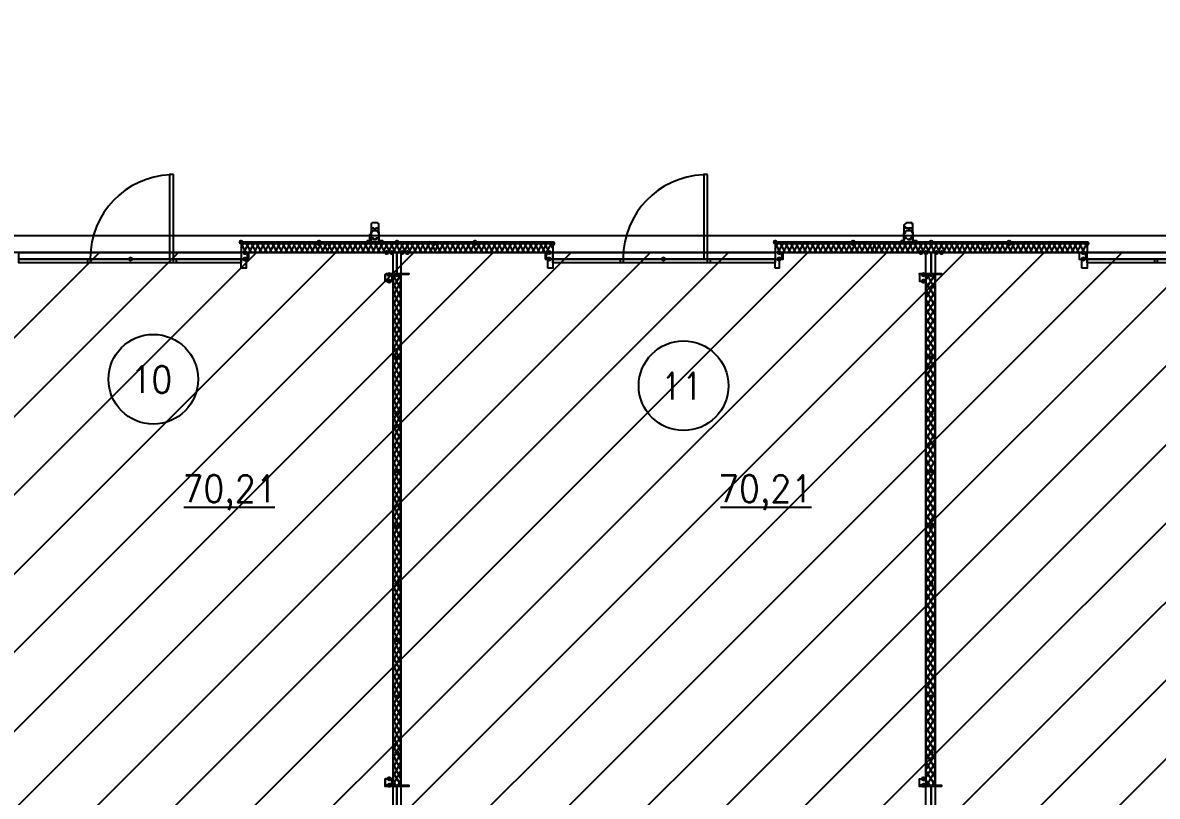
# Model space of a CAD drawing. Header units: millimetres. Extents: x 0 to 420, y 0 to 297.
# Drawn here: x 157.61 to 194.56, y 217.36 to 242.57 of the extents above; entities that cross this region are included whole.
import ezdxf

# ---------------------------------------------------------------- set-up
doc = ezdxf.new("R2010")
doc.units = ezdxf.units.MM
doc.layers.get('0').update_dxf_attribs({"linetype": 'CONTINUOUS'})
doc.styles.get("Standard").update_dxf_attribs({"font": 'STANDARD'})

msp = doc.modelspace()

# ---------------------------------------------------------------- hatches: boundary and pattern name
at = {"true_color": 0x0000fe}
for points in [[(164.803667, 235.415667), (164.778796, 235.355871), (164.719, 235.331), (164.659204, 235.355871), (164.634333, 235.415667), (164.659204, 235.475462), (164.719, 235.500333), (164.778796, 235.475463)], [(167.343667, 235.415667), (167.318796, 235.355871), (167.259, 235.331), (167.199204, 235.355871), (167.174333, 235.415667), (167.199204, 235.475462), (167.259, 235.500333), (167.318796, 235.475463)], [(167.343667, 235.373333), (167.318796, 235.313538), (167.259, 235.288667), (167.199204, 235.313538), (167.174333, 235.373333), (167.199204, 235.433129), (167.259, 235.458), (167.318796, 235.433129)], [(169.883667, 235.415667), (169.858796, 235.355871), (169.799, 235.331), (169.739204, 235.355871), (169.714333, 235.415667), (169.739204, 235.475462), (169.799, 235.500333), (169.858796, 235.475463)], [(169.883667, 235.415667), (169.858796, 235.355871), (169.799, 235.331), (169.739204, 235.355871), (169.714333, 235.415667), (169.739204, 235.475462), (169.799, 235.500333), (169.858796, 235.475463)], [(169.883667, 235.373333), (169.858796, 235.313538), (169.799, 235.288667), (169.739204, 235.313538), (169.714333, 235.373333), (169.739204, 235.433129), (169.799, 235.458), (169.858796, 235.433129)], [(169.883667, 235.373333), (169.858796, 235.313538), (169.799, 235.288667), (169.739204, 235.313538), (169.714333, 235.373333), (169.739204, 235.433129), (169.799, 235.458), (169.858796, 235.433129)], [(172.423667, 235.415667), (172.398796, 235.355871), (172.339, 235.331), (172.279204, 235.355871), (172.254333, 235.415667), (172.279204, 235.475462), (172.339, 235.500333), (172.398796, 235.475463)], [(172.423667, 235.373333), (172.398796, 235.313538), (172.339, 235.288667), (172.279204, 235.313538), (172.254333, 235.373333), (172.279204, 235.433129), (172.339, 235.458), (172.398796, 235.433129)], [(174.963667, 235.373333), (174.938796, 235.313538), (174.879, 235.288667), (174.819204, 235.313538), (174.794333, 235.373333), (174.819204, 235.433129), (174.879, 235.458), (174.938796, 235.433129)], [(182.202667, 235.415667), (182.177796, 235.355871), (182.118, 235.331), (182.058204, 235.355871), (182.033333, 235.415667), (182.058204, 235.475462), (182.118, 235.500333), (182.177796, 235.475463)], [(184.742667, 235.415667), (184.717796, 235.355871), (184.658, 235.331), (184.598204, 235.355871), (184.573333, 235.415667), (184.598204, 235.475462), (184.658, 235.500333), (184.717796, 235.475463)], [(184.742667, 235.373333), (184.717796, 235.313538), (184.658, 235.288667), (184.598204, 235.313538), (184.573333, 235.373333), (184.598204, 235.433129), (184.658, 235.458), (184.717796, 235.433129)], [(187.282667, 235.415667), (187.257796, 235.355871), (187.198, 235.331), (187.138204, 235.355871), (187.113333, 235.415667), (187.138204, 235.475462), (187.198, 235.500333), (187.257796, 235.475463)], [(187.282667, 235.415667), (187.257796, 235.355871), (187.198, 235.331), (187.138204, 235.355871), (187.113333, 235.415667), (187.138204, 235.475462), (187.198, 235.500333), (187.257796, 235.475463)], [(187.282667, 235.373333), (187.257796, 235.313538), (187.198, 235.288667), (187.138204, 235.313538), (187.113333, 235.373333), (187.138204, 235.433129), (187.198, 235.458), (187.257796, 235.433129)], [(189.822667, 235.415667), (189.797796, 235.355871), (189.738, 235.331), (189.678204, 235.355871), (189.653333, 235.415667), (189.678204, 235.475462), (189.738, 235.500333), (189.797796, 235.475463)], [(189.822667, 235.373333), (189.797796, 235.313538), (189.738, 235.288667), (189.678204, 235.313538), (189.653333, 235.373333), (189.678204, 235.433129), (189.738, 235.458), (189.797796, 235.433129)], [(192.362667, 235.373333), (192.337796, 235.313538), (192.278, 235.288667), (192.218204, 235.313538), (192.193333, 235.373333), (192.218204, 235.433129), (192.278, 235.458), (192.337796, 235.433129)]]:
    msp.add_hatch(color=0, dxfattribs=at).paths.add_polyline_path(points, flags=0)
at = {"true_color": 0x000007}
h = msp.add_hatch(color=0, dxfattribs=at)
h.paths.add_polyline_path([(169.799, 235.415667), (164.719, 235.415667), (169.799, 235.373333)], flags=0)
h.paths.add_polyline_path([(164.719, 235.415667), (169.799, 235.373333), (164.719, 235.373333)], flags=0)
for points in [[(164.930667, 235.077), (164.905796, 235.017204), (164.846, 234.992333), (164.786204, 235.017204), (164.761333, 235.077), (164.786204, 235.136796), (164.846, 235.161667), (164.905796, 235.136796)], [(169.545, 235.077), (169.520129, 235.017204), (169.460333, 234.992333), (169.400538, 235.017204), (169.375667, 235.077), (169.400537, 235.136796), (169.460333, 235.161667), (169.520129, 235.136796)], [(169.714333, 235.077), (169.689462, 235.017204), (169.629667, 234.992333), (169.569871, 235.017204), (169.545, 235.077), (169.569871, 235.136796), (169.629667, 235.161667), (169.689462, 235.136796)], [(170.053, 235.077), (170.028129, 235.017204), (169.968333, 234.992333), (169.908537, 235.017204), (169.883667, 235.077), (169.908537, 235.136796), (169.968333, 235.161667), (170.028129, 235.136796)], [(170.222333, 235.077), (170.197462, 235.017204), (170.137667, 234.992333), (170.077871, 235.017204), (170.053, 235.077), (170.077871, 235.136796), (170.137667, 235.161667), (170.197462, 235.136796)], [(174.836667, 235.077), (174.811796, 235.017204), (174.752, 234.992333), (174.692204, 235.017204), (174.667333, 235.077), (174.692204, 235.136796), (174.752, 235.161667), (174.811796, 235.136796)], [(182.329667, 235.077), (182.304796, 235.017204), (182.245, 234.992333), (182.185204, 235.017204), (182.160333, 235.077), (182.185204, 235.136796), (182.245, 235.161667), (182.304796, 235.136796)], [(186.944, 235.077), (186.919129, 235.017204), (186.859333, 234.992333), (186.799538, 235.017204), (186.774667, 235.077), (186.799537, 235.136796), (186.859333, 235.161667), (186.919129, 235.136796)], [(187.113333, 235.077), (187.088462, 235.017204), (187.028667, 234.992333), (186.968871, 235.017204), (186.944, 235.077), (186.968871, 235.136796), (187.028667, 235.161667), (187.088462, 235.136796)], [(187.452, 235.077), (187.427129, 235.017204), (187.367333, 234.992333), (187.307538, 235.017204), (187.282667, 235.077), (187.307537, 235.136796), (187.367333, 235.161667), (187.427129, 235.136796)], [(187.621333, 235.077), (187.596462, 235.017204), (187.536667, 234.992333), (187.476871, 235.017204), (187.452, 235.077), (187.476871, 235.136796), (187.536667, 235.161667), (187.596462, 235.136796)], [(192.235667, 235.077), (192.210796, 235.017204), (192.151, 234.992333), (192.091204, 235.017204), (192.066333, 235.077), (192.091204, 235.136796), (192.151, 235.161667), (192.210796, 235.136796)], [(161.205333, 234.865333), (161.180462, 234.805537), (161.120667, 234.780667), (161.060871, 234.805537), (161.036, 234.865333), (161.060871, 234.925129), (161.120667, 234.95), (161.180462, 234.925129)], [(161.205333, 234.865333), (161.180462, 234.805537), (161.120667, 234.780667), (161.060871, 234.805537), (161.036, 234.865333), (161.060871, 234.925129), (161.120667, 234.95), (161.180462, 234.925129)], [(164.930667, 234.865333), (164.905796, 234.805537), (164.846, 234.780667), (164.786204, 234.805537), (164.761333, 234.865333), (164.786204, 234.925129), (164.846, 234.95), (164.905796, 234.925129)], [(174.836667, 234.865333), (174.811796, 234.805537), (174.752, 234.780667), (174.692204, 234.805537), (174.667333, 234.865333), (174.692204, 234.925129), (174.752, 234.95), (174.811796, 234.925129)], [(178.562, 234.865333), (178.537129, 234.805537), (178.477333, 234.780667), (178.417537, 234.805537), (178.392667, 234.865333), (178.417537, 234.925129), (178.477333, 234.95), (178.537129, 234.925129)], [(178.562, 234.865333), (178.537129, 234.805537), (178.477333, 234.780667), (178.417537, 234.805537), (178.392667, 234.865333), (178.417537, 234.925129), (178.477333, 234.95), (178.537129, 234.925129)], [(182.329667, 234.865333), (182.304796, 234.805537), (182.245, 234.780667), (182.185204, 234.805537), (182.160333, 234.865333), (182.185204, 234.925129), (182.245, 234.95), (182.304796, 234.925129)], [(192.235667, 234.865333), (192.210796, 234.805537), (192.151, 234.780667), (192.091204, 234.805537), (192.066333, 234.865333), (192.091204, 234.925129), (192.151, 234.95), (192.210796, 234.925129)], [(169.629667, 234.357333), (169.604796, 234.297537), (169.545, 234.272667), (169.485204, 234.297537), (169.460333, 234.357333), (169.485204, 234.417129), (169.545, 234.442), (169.604796, 234.417129)], [(169.883667, 234.357333), (169.858796, 234.297537), (169.799, 234.272667), (169.739204, 234.297537), (169.714333, 234.357333), (169.739204, 234.417129), (169.799, 234.442), (169.858796, 234.417129)], [(187.028667, 234.357333), (187.003796, 234.297537), (186.944, 234.272667), (186.884204, 234.297537), (186.859333, 234.357333), (186.884204, 234.417129), (186.944, 234.442), (187.003796, 234.417129)], [(187.282667, 234.357333), (187.257796, 234.297537), (187.198, 234.272667), (187.138204, 234.297537), (187.113333, 234.357333), (187.138204, 234.417129), (187.198, 234.442), (187.257796, 234.417129)], [(169.629667, 234.145667), (169.604796, 234.085871), (169.545, 234.061), (169.485204, 234.085871), (169.460333, 234.145667), (169.485204, 234.205462), (169.545, 234.230333), (169.604796, 234.205463)], [(187.028667, 234.145667), (187.003796, 234.085871), (186.944, 234.061), (186.884204, 234.085871), (186.859333, 234.145667), (186.884204, 234.205462), (186.944, 234.230333), (187.003796, 234.205463)], [(169.883667, 231.648), (169.858796, 231.588204), (169.799, 231.563333), (169.739204, 231.588204), (169.714333, 231.648), (169.739204, 231.707796), (169.799, 231.732667), (169.858796, 231.707796)], [(187.282667, 231.648), (187.257796, 231.588204), (187.198, 231.563333), (187.138204, 231.588204), (187.113333, 231.648), (187.138204, 231.707796), (187.198, 231.732667), (187.257796, 231.707796)], [(169.883667, 229.827667), (169.858796, 229.767871), (169.799, 229.743), (169.739204, 229.767871), (169.714333, 229.827667), (169.739204, 229.887462), (169.799, 229.912333), (169.858796, 229.887463)], [(187.282667, 229.827667), (187.257796, 229.767871), (187.198, 229.743), (187.138204, 229.767871), (187.113333, 229.827667), (187.138204, 229.887462), (187.198, 229.912333), (187.257796, 229.887463)], [(169.883667, 227.965), (169.858796, 227.905204), (169.799, 227.880333), (169.739204, 227.905204), (169.714333, 227.965), (169.739204, 228.024796), (169.799, 228.049667), (169.858796, 228.024796)], [(187.282667, 227.965), (187.257796, 227.905204), (187.198, 227.880333), (187.138204, 227.905204), (187.113333, 227.965), (187.138204, 228.024796), (187.198, 228.049667), (187.257796, 228.024796)], [(169.883667, 226.144667), (169.858796, 226.084871), (169.799, 226.06), (169.739204, 226.084871), (169.714333, 226.144667), (169.739204, 226.204462), (169.799, 226.229333), (169.858796, 226.204463)], [(187.282667, 226.144667), (187.257796, 226.084871), (187.198, 226.06), (187.138204, 226.084871), (187.113333, 226.144667), (187.138204, 226.204462), (187.198, 226.229333), (187.257796, 226.204463)], [(169.883667, 224.282), (169.858796, 224.222204), (169.799, 224.197333), (169.739204, 224.222204), (169.714333, 224.282), (169.739204, 224.341796), (169.799, 224.366667), (169.858796, 224.341796)], [(187.282667, 224.282), (187.257796, 224.222204), (187.198, 224.197333), (187.138204, 224.222204), (187.113333, 224.282), (187.138204, 224.341796), (187.198, 224.366667), (187.257796, 224.341796)], [(169.883667, 222.461667), (169.858796, 222.401871), (169.799, 222.377), (169.739204, 222.401871), (169.714333, 222.461667), (169.739204, 222.521462), (169.799, 222.546333), (169.858796, 222.521463)], [(187.282667, 222.461667), (187.257796, 222.401871), (187.198, 222.377), (187.138204, 222.401871), (187.113333, 222.461667), (187.138204, 222.521462), (187.198, 222.546333), (187.257796, 222.521463)], [(169.883667, 220.599), (169.858796, 220.539204), (169.799, 220.514333), (169.739204, 220.539204), (169.714333, 220.599), (169.739204, 220.658796), (169.799, 220.683667), (169.858796, 220.658796)], [(187.282667, 220.599), (187.257796, 220.539204), (187.198, 220.514333), (187.138204, 220.539204), (187.113333, 220.599), (187.138204, 220.658796), (187.198, 220.683667), (187.257796, 220.658796)], [(169.883667, 218.778667), (169.858796, 218.718871), (169.799, 218.694), (169.739204, 218.718871), (169.714333, 218.778667), (169.739204, 218.838462), (169.799, 218.863333), (169.858796, 218.838463)], [(187.282667, 218.778667), (187.257796, 218.718871), (187.198, 218.694), (187.138204, 218.718871), (187.113333, 218.778667), (187.138204, 218.838462), (187.198, 218.863333), (187.257796, 218.838463)], [(169.629667, 217.932), (169.604796, 217.872204), (169.545, 217.847333), (169.485204, 217.872204), (169.460333, 217.932), (169.485204, 217.991796), (169.545, 218.016667), (169.604796, 217.991796)], [(169.629667, 217.720333), (169.604796, 217.660537), (169.545, 217.635667), (169.485204, 217.660537), (169.460333, 217.720333), (169.485204, 217.780129), (169.545, 217.805), (169.604796, 217.780129)], [(187.028667, 217.932), (187.003796, 217.872204), (186.944, 217.847333), (186.884204, 217.872204), (186.859333, 217.932), (186.884204, 217.991796), (186.944, 218.016667), (187.003796, 217.991796)], [(187.028667, 217.720333), (187.003796, 217.660537), (186.944, 217.635667), (186.884204, 217.660537), (186.859333, 217.720333), (186.884204, 217.780129), (186.944, 217.805), (187.003796, 217.780129)]]:
    msp.add_hatch(color=0, dxfattribs=at).paths.add_polyline_path(points, flags=0)
h = msp.add_hatch(color=0, dxfattribs=at)
h.paths.add_polyline_path([(174.879, 235.415667), (169.799, 235.415667), (174.879, 235.373333)], flags=0)
h.paths.add_polyline_path([(169.799, 235.415667), (174.879, 235.373333), (169.799, 235.373333)], flags=0)
h = msp.add_hatch(color=0, dxfattribs=at)
h.paths.add_polyline_path([(187.198, 235.415667), (182.118, 235.415667), (187.198, 235.373333)], flags=0)
h.paths.add_polyline_path([(182.118, 235.415667), (187.198, 235.373333), (182.118, 235.373333)], flags=0)
h = msp.add_hatch(color=0, dxfattribs=at)
h.paths.add_polyline_path([(192.278, 235.415667), (187.198, 235.415667), (192.278, 235.373333)], flags=0)
h.paths.add_polyline_path([(187.198, 235.415667), (192.278, 235.373333), (187.198, 235.373333)], flags=0)

# ---------------------------------------------------------------- linework, layer by layer
at = {"color": 0, "true_color": 0x000007}
for points in [[(117.263333, 244.221), (378.883333, 244.221), (378.883333, 235.627333), (117.263333, 235.627333)], [(162.517667, 237.617), (162.390667, 237.617), (162.390667, 234.865333), (162.517667, 234.865333)], [(179.916667, 237.617), (179.789667, 237.617), (179.789667, 234.865333), (179.916667, 234.865333)], [(169.333333, 235.458), (169.206333, 235.458), (169.206333, 235.669667), (169.206333, 235.712), (169.206333, 235.754333), (169.164, 235.754333), (169.164, 235.796667), (169.121667, 235.796667), (169.079333, 235.796667), (169.037, 235.796667), (168.994667, 235.796667), (168.994667, 235.754333), (168.952333, 235.754333), (168.952333, 235.712), (168.91, 235.669667), (168.91, 235.458), (168.825333, 235.458), (168.952333, 235.458), (168.952333, 235.669667), (168.952333, 235.712), (168.952333, 235.754333), (168.994667, 235.754333), (168.994667, 235.796667), (169.037, 235.796667), (169.079333, 235.796667), (169.121667, 235.796667), (169.164, 235.796667), (169.164, 235.754333), (169.206333, 235.754333), (169.206333, 235.712), (169.206333, 235.669667), (169.206333, 235.458), (169.333333, 235.458), (169.206333, 235.458), (169.206333, 235.669667), (169.206333, 235.712), (169.206333, 235.754333), (169.164, 235.754333), (169.164, 235.796667), (169.121667, 235.796667), (169.079333, 235.796667), (169.037, 235.796667), (168.994667, 235.796667), (168.994667, 235.754333), (168.952333, 235.754333), (168.952333, 235.712), (168.91, 235.669667), (168.91, 235.458), (168.825333, 235.458), (168.952333, 235.458), (168.952333, 235.669667), (168.952333, 235.712), (168.952333, 235.754333), (168.994667, 235.754333), (168.994667, 235.796667), (169.037, 235.796667), (169.079333, 235.796667), (169.121667, 235.796667), (169.164, 235.796667), (169.164, 235.754333), (169.206333, 235.754333), (169.206333, 235.712), (169.206333, 235.669667), (169.206333, 235.458), (169.333333, 235.458), (169.206333, 235.458), (169.206333, 235.669667), (169.206333, 235.712), (169.206333, 235.754333), (169.164, 235.754333), (169.164, 235.796667), (169.121667, 235.796667), (169.079333, 235.796667), (169.037, 235.796667), (168.994667, 235.796667), (168.994667, 235.754333), (168.952333, 235.754333), (168.952333, 235.712), (168.952333, 235.669667), (168.952333, 235.458), (168.825333, 235.458), (168.91, 235.458), (168.91, 235.669667), (168.952333, 235.712), (168.952333, 235.754333), (168.994667, 235.754333), (168.994667, 235.796667), (169.037, 235.796667), (169.079333, 235.796667), (169.121667, 235.796667), (169.164, 235.796667), (169.164, 235.754333), (169.206333, 235.754333), (169.206333, 235.712), (169.206333, 235.669667), (169.206333, 235.458)], [(169.206333, 235.966), (169.206333, 236.008333), (169.164, 236.050667), (169.121667, 236.050667), (169.079333, 236.050667), (169.037, 236.050667), (168.994667, 236.050667), (168.952333, 236.008333), (168.952333, 235.966), (168.952333, 235.923667), (168.952333, 235.881333), (168.994667, 235.881333), (169.037, 235.881333), (169.079333, 235.839), (169.121667, 235.881333), (169.164, 235.881333), (169.206333, 235.881333), (169.206333, 235.923667)], [(169.206333, 235.669667), (169.206333, 235.627333), (169.206333, 235.585), (169.164, 235.542667), (169.121667, 235.542667), (169.121667, 235.500333), (169.079333, 235.500333), (169.037, 235.500333), (169.037, 235.542667), (168.994667, 235.542667), (168.952333, 235.585), (168.952333, 235.627333), (168.952333, 235.669667), (168.952333, 235.712), (168.952333, 235.754333), (168.994667, 235.754333), (168.994667, 235.796667), (169.037, 235.796667), (169.079333, 235.796667), (169.121667, 235.796667), (169.164, 235.796667), (169.164, 235.754333), (169.206333, 235.754333), (169.206333, 235.712), (169.206333, 235.669667), (169.206333, 235.712), (169.206333, 235.754333), (169.164, 235.754333), (169.164, 235.796667), (169.121667, 235.796667), (169.079333, 235.796667), (169.037, 235.796667), (168.994667, 235.796667), (168.994667, 235.754333), (168.952333, 235.754333), (168.952333, 235.712), (168.952333, 235.669667), (168.952333, 235.627333), (168.952333, 235.585), (168.994667, 235.542667), (169.037, 235.542667), (169.037, 235.500333), (169.079333, 235.500333), (169.121667, 235.500333), (169.121667, 235.542667), (169.164, 235.542667), (169.206333, 235.585), (169.206333, 235.627333)], [(168.952333, 235.669667), (168.952333, 235.627333), (168.952333, 235.585), (168.994667, 235.542667), (169.037, 235.542667), (169.037, 235.500333), (169.079333, 235.500333), (169.121667, 235.500333), (169.121667, 235.542667), (169.164, 235.542667), (169.206333, 235.585), (169.206333, 235.627333), (169.206333, 235.669667), (169.206333, 235.712), (169.206333, 235.754333), (169.164, 235.754333), (169.164, 235.796667), (169.121667, 235.796667), (169.079333, 235.796667), (169.037, 235.796667), (168.994667, 235.796667), (168.994667, 235.754333), (168.952333, 235.754333), (168.952333, 235.712)], [(186.732333, 235.458), (186.605333, 235.458), (186.605333, 235.669667), (186.605333, 235.712), (186.605333, 235.754333), (186.563, 235.754333), (186.563, 235.796667), (186.520667, 235.796667), (186.478333, 235.796667), (186.436, 235.796667), (186.393667, 235.796667), (186.351333, 235.754333), (186.351333, 235.712), (186.309, 235.712), (186.309, 235.669667), (186.309, 235.458), (186.224333, 235.458), (186.309, 235.458), (186.309, 235.669667), (186.351333, 235.712), (186.351333, 235.754333), (186.393667, 235.796667), (186.436, 235.796667), (186.478333, 235.796667), (186.520667, 235.796667), (186.563, 235.796667), (186.563, 235.754333), (186.605333, 235.712), (186.605333, 235.669667), (186.605333, 235.458), (186.732333, 235.458), (186.605333, 235.458), (186.605333, 235.669667), (186.605333, 235.712), (186.605333, 235.754333), (186.563, 235.754333), (186.563, 235.796667), (186.520667, 235.796667), (186.478333, 235.796667), (186.436, 235.796667), (186.393667, 235.796667), (186.351333, 235.754333), (186.351333, 235.712), (186.309, 235.712), (186.309, 235.669667), (186.309, 235.458), (186.224333, 235.458), (186.309, 235.458), (186.309, 235.669667), (186.351333, 235.712), (186.351333, 235.754333), (186.393667, 235.796667), (186.436, 235.796667), (186.478333, 235.796667), (186.520667, 235.796667), (186.563, 235.796667), (186.563, 235.754333), (186.605333, 235.712), (186.605333, 235.669667), (186.605333, 235.458), (186.732333, 235.458), (186.605333, 235.458), (186.605333, 235.669667), (186.605333, 235.712), (186.563, 235.754333), (186.563, 235.796667), (186.520667, 235.796667), (186.478333, 235.796667), (186.436, 235.796667), (186.393667, 235.796667), (186.351333, 235.754333), (186.351333, 235.712), (186.309, 235.669667), (186.309, 235.458), (186.224333, 235.458), (186.309, 235.458), (186.309, 235.669667), (186.309, 235.712), (186.351333, 235.712), (186.351333, 235.754333), (186.393667, 235.796667), (186.436, 235.796667), (186.478333, 235.796667), (186.520667, 235.796667), (186.563, 235.796667), (186.563, 235.754333), (186.605333, 235.754333), (186.605333, 235.712), (186.605333, 235.669667), (186.605333, 235.458)], [(186.605333, 235.966), (186.605333, 236.008333), (186.563, 236.008333), (186.563, 236.050667), (186.520667, 236.050667), (186.478333, 236.050667), (186.436, 236.050667), (186.393667, 236.050667), (186.351333, 236.008333), (186.309, 235.966), (186.309, 235.923667), (186.351333, 235.923667), (186.351333, 235.881333), (186.393667, 235.881333), (186.436, 235.881333), (186.478333, 235.839), (186.478333, 235.881333), (186.520667, 235.881333), (186.563, 235.881333), (186.605333, 235.923667)], [(186.605333, 235.669667), (186.605333, 235.627333), (186.605333, 235.585), (186.563, 235.585), (186.563, 235.542667), (186.520667, 235.542667), (186.520667, 235.500333), (186.478333, 235.500333), (186.436, 235.500333), (186.393667, 235.542667), (186.351333, 235.542667), (186.351333, 235.585), (186.351333, 235.627333), (186.309, 235.627333), (186.309, 235.669667), (186.351333, 235.712), (186.351333, 235.754333), (186.393667, 235.796667), (186.436, 235.796667), (186.478333, 235.796667), (186.520667, 235.796667), (186.563, 235.796667), (186.563, 235.754333), (186.605333, 235.712), (186.605333, 235.669667), (186.605333, 235.712), (186.563, 235.754333), (186.563, 235.796667), (186.520667, 235.796667), (186.478333, 235.796667), (186.436, 235.796667), (186.393667, 235.796667), (186.351333, 235.754333), (186.351333, 235.712), (186.309, 235.669667), (186.309, 235.627333), (186.351333, 235.627333), (186.351333, 235.585), (186.351333, 235.542667), (186.393667, 235.542667), (186.436, 235.500333), (186.478333, 235.500333), (186.520667, 235.500333), (186.520667, 235.542667), (186.563, 235.542667), (186.563, 235.585), (186.605333, 235.585), (186.605333, 235.627333)], [(186.309, 235.669667), (186.309, 235.627333), (186.351333, 235.627333), (186.351333, 235.585), (186.351333, 235.542667), (186.393667, 235.542667), (186.436, 235.500333), (186.478333, 235.500333), (186.520667, 235.500333), (186.520667, 235.542667), (186.563, 235.542667), (186.563, 235.585), (186.605333, 235.585), (186.605333, 235.627333), (186.605333, 235.669667), (186.605333, 235.712), (186.563, 235.754333), (186.563, 235.796667), (186.520667, 235.796667), (186.478333, 235.796667), (186.436, 235.796667), (186.393667, 235.796667), (186.351333, 235.754333), (186.351333, 235.712)], [(105.156, 117.940667), (390.990667, 117.940667), (390.990667, 235.627333), (105.156, 235.627333)], [(169.672, 200.617667), (169.672, 235.077), (152.569333, 235.077), (152.569333, 200.617667)], [(169.799, 235.415667), (164.719, 235.415667), (169.799, 235.373333)], [(164.719, 235.415667), (169.799, 235.373333), (164.719, 235.373333)], [(164.719, 235.373333), (169.799, 235.373333), (169.799, 235.415667), (164.719, 235.415667)], [(164.719, 235.373333), (169.799, 235.373333), (169.799, 235.415667), (164.719, 235.415667)], [(164.719, 234.865333), (164.930667, 234.865333), (164.930667, 235.077), (164.719, 235.077), (164.719, 234.865333), (164.973, 234.865333), (164.973, 235.077), (164.719, 235.077)], [(170.18, 234.357333), (169.460333, 234.357333), (169.460333, 234.399667), (169.799, 234.399667), (169.799, 235.077), (169.460333, 235.077), (170.18, 235.077), (169.799, 235.077), (169.799, 234.399667), (170.18, 234.399667)], [(174.879, 235.415667), (169.799, 235.415667), (174.879, 235.373333)], [(169.799, 235.415667), (174.879, 235.373333), (169.799, 235.373333)], [(174.879, 235.415667), (169.799, 235.415667), (169.799, 235.373333), (174.879, 235.373333)], [(174.879, 235.415667), (169.799, 235.415667), (169.799, 235.373333), (174.879, 235.373333)], [(169.926, 200.617667), (187.028667, 200.617667), (187.028667, 235.077), (169.926, 235.077)], [(174.625, 234.865333), (174.879, 234.865333), (174.879, 235.077), (174.625, 235.077)], [(174.667333, 234.865333), (174.667333, 235.077), (174.879, 235.077), (174.879, 234.865333)], [(187.198, 235.415667), (182.118, 235.415667), (187.198, 235.373333)], [(182.118, 235.415667), (187.198, 235.373333), (182.118, 235.373333)], [(182.118, 235.373333), (187.198, 235.373333), (187.198, 235.415667), (182.118, 235.415667)], [(182.118, 235.373333), (187.198, 235.373333), (187.198, 235.415667), (182.118, 235.415667)], [(182.118, 234.865333), (182.329667, 234.865333), (182.329667, 235.077), (182.118, 235.077), (182.118, 234.865333), (182.372, 234.865333), (182.372, 235.077), (182.118, 235.077)], [(187.536667, 234.357333), (186.817, 234.357333), (186.817, 234.399667), (187.198, 234.399667), (187.198, 235.077), (186.817, 235.077), (187.536667, 235.077), (187.198, 235.077), (187.198, 234.399667), (187.536667, 234.399667)], [(192.278, 235.415667), (187.198, 235.415667), (192.278, 235.373333)], [(187.198, 235.415667), (192.278, 235.373333), (187.198, 235.373333)], [(192.278, 235.415667), (187.198, 235.415667), (187.198, 235.373333), (192.278, 235.373333)], [(192.278, 235.415667), (187.198, 235.415667), (187.198, 235.373333), (192.278, 235.373333)], [(204.427667, 235.077), (187.325, 235.077), (187.325, 200.617667), (204.427667, 200.617667)], [(192.024, 234.865333), (192.235667, 234.865333), (192.235667, 235.077), (192.024, 235.077), (192.024, 234.865333), (192.278, 234.865333), (192.278, 235.077), (192.024, 235.077)], [(157.48, 234.865333), (164.719, 234.865333), (164.719, 234.738333), (157.48, 234.738333)], [(159.723667, 234.865333), (159.808333, 234.865333), (159.808333, 234.738333), (159.723667, 234.738333)], [(162.517667, 234.865333), (162.602333, 234.865333), (162.602333, 234.738333), (162.517667, 234.738333)], [(164.719, 234.569), (164.719, 234.865333), (164.888333, 234.865333), (164.888333, 234.569)], [(174.709667, 234.569), (174.709667, 234.865333), (174.879, 234.865333), (174.879, 234.569)], [(174.879, 234.865333), (182.118, 234.865333), (182.118, 234.738333), (174.879, 234.738333)], [(177.080333, 234.865333), (177.165, 234.865333), (177.165, 234.738333), (177.080333, 234.738333)], [(179.916667, 234.865333), (180.001333, 234.865333), (180.001333, 234.738333), (179.916667, 234.738333)], [(182.118, 234.569), (182.118, 234.865333), (182.245, 234.865333), (182.245, 234.569)], [(192.108667, 234.569), (192.108667, 234.865333), (192.278, 234.865333), (192.278, 234.569)], [(192.278, 234.865333), (199.517, 234.865333), (199.517, 234.738333), (192.278, 234.738333)], [(194.479333, 234.865333), (194.564, 234.865333), (194.564, 234.738333), (194.479333, 234.738333)], [(169.672, 234.357333), (169.418, 234.357333), (169.418, 234.145667), (169.672, 234.145667)], [(169.629667, 234.357333), (169.629667, 234.145667), (169.418, 234.145667), (169.418, 234.357333)], [(169.926, 217.720333), (169.926, 234.357333), (169.672, 234.357333), (169.672, 217.720333)], [(187.028667, 234.357333), (186.817, 234.357333), (186.817, 234.145667), (187.028667, 234.145667), (187.028667, 234.357333), (186.817, 234.357333), (186.817, 234.145667), (187.028667, 234.145667)], [(187.325, 217.720333), (187.325, 234.357333), (187.028667, 234.357333), (187.028667, 217.720333)], [(169.672, 217.720333), (169.418, 217.720333), (169.418, 217.932), (169.672, 217.932)], [(169.629667, 217.720333), (169.629667, 217.932), (169.418, 217.932), (169.418, 217.720333)], [(170.18, 217.000667), (169.418, 217.000667), (169.799, 217.000667), (169.799, 217.678), (169.418, 217.678), (169.418, 217.720333), (170.18, 217.720333), (170.18, 217.678), (169.799, 217.678), (169.799, 217.000667)], [(187.028667, 217.720333), (186.817, 217.720333), (186.817, 217.932), (187.028667, 217.932), (187.028667, 217.720333), (186.817, 217.720333), (186.817, 217.932), (187.028667, 217.932)], [(187.536667, 217.000667), (186.817, 217.000667), (187.198, 217.000667), (187.198, 217.678), (186.817, 217.678), (186.817, 217.720333), (187.536667, 217.720333), (187.536667, 217.678), (187.198, 217.678), (187.198, 217.000667)]]:
    msp.add_lwpolyline(points, close=True, dxfattribs=at)
for points in [[(162.410343, 237.613977), (162.141817, 237.588163), (161.881736, 237.537219), (161.631316, 237.462416), (161.391773, 237.365024), (161.164325, 237.246314), (160.950185, 237.107555), (160.750572, 236.950018), (160.5667, 236.774973), (160.399786, 236.58369), (160.251047, 236.377438), (160.121697, 236.157489), (160.012954, 235.925112), (159.926034, 235.681577), (159.862151, 235.428154), (159.822524, 235.166115), (159.808367, 234.896728)], [(179.76701, 237.613977), (179.498484, 237.588163), (179.238402, 237.537219), (178.987983, 237.462416), (178.74844, 237.365024), (178.520991, 237.246314), (178.306852, 237.107555), (178.107238, 236.950018), (177.923367, 236.774973), (177.756453, 236.58369), (177.607713, 236.377438), (177.478364, 236.157489), (177.369621, 235.925112), (177.2827, 235.681577), (177.218818, 235.428154), (177.179191, 235.166115), (177.165034, 234.896728)], [(168.952333, 235.966), (168.952333, 235.669667)], [(169.206333, 235.669667), (169.206333, 235.966)], [(186.309, 235.966), (186.309, 235.669667)], [(186.605333, 235.669667), (186.605333, 235.966)], [(157.48, 234.992333), (157.48, 235.077), (161.120667, 235.077)], [(161.120667, 235.077), (164.719, 235.077), (164.719, 234.992333)], [(169.799, 235.373333), (164.719, 235.373333), (169.799, 235.415667), (164.719, 235.415667)], [(164.719, 235.246333), (164.803667, 235.373333)], [(164.888333, 235.077), (164.719, 235.373333)], [(164.719, 235.373333), (164.719, 235.077)], [(164.719, 235.373333), (164.719, 235.077)], [(174.879, 235.373333), (164.719, 235.373333)], [(164.719, 235.077), (164.719, 235.119333)], [(164.803667, 235.077), (164.973, 235.373333)], [(165.057667, 235.077), (164.888333, 235.373333)], [(164.888333, 235.077), (174.709667, 235.077)], [(164.973, 235.077), (165.142333, 235.373333)], [(165.227, 235.077), (165.057667, 235.373333)], [(165.142333, 235.077), (165.311667, 235.373333)], [(165.396333, 235.077), (165.227, 235.373333)], [(165.311667, 235.077), (165.481, 235.373333)], [(165.565667, 235.077), (165.396333, 235.373333)], [(165.481, 235.077), (165.650333, 235.373333)], [(165.735, 235.077), (165.565667, 235.373333)], [(165.650333, 235.077), (165.819667, 235.373333)], [(165.904333, 235.077), (165.735, 235.373333)], [(165.819667, 235.077), (165.989, 235.373333)], [(166.073667, 235.077), (165.904333, 235.373333)], [(165.989, 235.077), (166.158333, 235.373333)], [(166.243, 235.077), (166.073667, 235.373333)], [(166.158333, 235.077), (166.327667, 235.373333)], [(166.412333, 235.077), (166.243, 235.373333)], [(166.327667, 235.077), (166.497, 235.373333)], [(166.581667, 235.077), (166.412333, 235.373333)], [(166.497, 235.077), (166.666333, 235.373333)], [(166.751, 235.077), (166.581667, 235.373333)], [(166.666333, 235.077), (166.835667, 235.373333)], [(166.920333, 235.077), (166.751, 235.373333)], [(166.835667, 235.077), (167.005, 235.373333)], [(167.089667, 235.077), (166.920333, 235.373333)], [(167.005, 235.077), (167.174333, 235.373333)], [(167.259, 235.077), (167.089667, 235.373333)], [(167.174333, 235.077), (167.343667, 235.373333)], [(167.428333, 235.077), (167.259, 235.373333)], [(167.343667, 235.077), (167.513, 235.373333)], [(167.555333, 235.077), (167.428333, 235.373333)], [(167.513, 235.077), (167.64, 235.373333)], [(167.724667, 235.077), (167.555333, 235.373333)], [(167.64, 235.077), (167.809333, 235.373333)], [(167.894, 235.077), (167.724667, 235.373333)], [(167.809333, 235.077), (167.978667, 235.373333)], [(168.063333, 235.077), (167.894, 235.373333)], [(167.978667, 235.077), (168.148, 235.373333)], [(168.232667, 235.077), (168.063333, 235.373333)], [(168.148, 235.077), (168.317333, 235.373333)], [(168.402, 235.077), (168.232667, 235.373333)], [(168.317333, 235.077), (168.486667, 235.373333)], [(168.571333, 235.077), (168.402, 235.373333)], [(168.486667, 235.077), (168.656, 235.373333)], [(168.740667, 235.077), (168.571333, 235.373333)], [(168.656, 235.077), (168.825333, 235.373333)], [(168.91, 235.077), (168.740667, 235.373333)], [(168.825333, 235.077), (168.994667, 235.373333)], [(169.079333, 235.077), (168.91, 235.373333)], [(168.994667, 235.077), (169.164, 235.373333)], [(169.248667, 235.077), (169.079333, 235.373333)], [(169.164, 235.077), (169.333333, 235.373333)], [(169.418, 235.077), (169.248667, 235.373333)], [(169.333333, 235.077), (169.502667, 235.373333)], [(169.587333, 235.077), (169.418, 235.373333)], [(169.502667, 235.077), (169.672, 235.373333)], [(169.756667, 235.077), (169.587333, 235.373333)], [(169.672, 235.077), (169.841333, 235.373333)], [(169.926, 235.077), (169.756667, 235.373333)], [(174.879, 235.415667), (169.799, 235.415667), (174.879, 235.415667), (169.799, 235.373333)], [(169.799, 234.357333), (169.799, 235.077)], [(169.841333, 235.077), (170.010667, 235.373333)], [(170.095333, 235.077), (169.926, 235.373333)], [(170.010667, 235.077), (170.18, 235.373333)], [(170.264667, 235.077), (170.095333, 235.373333)], [(170.18, 235.077), (170.349333, 235.373333)], [(170.434, 235.077), (170.264667, 235.373333)], [(170.349333, 235.077), (170.518667, 235.373333)], [(170.603333, 235.077), (170.434, 235.373333)], [(170.518667, 235.077), (170.688, 235.373333)], [(170.772667, 235.077), (170.603333, 235.373333)], [(170.688, 235.077), (170.857333, 235.373333)], [(170.942, 235.077), (170.772667, 235.373333)], [(170.857333, 235.077), (171.026667, 235.373333)], [(171.069, 235.077), (170.942, 235.373333)], [(171.026667, 235.077), (171.153667, 235.373333)], [(171.238333, 235.077), (171.069, 235.373333)], [(171.153667, 235.077), (171.323, 235.373333)], [(171.407667, 235.077), (171.238333, 235.373333)], [(171.323, 235.077), (171.492333, 235.373333)], [(171.577, 235.077), (171.407667, 235.373333)], [(171.492333, 235.077), (171.661667, 235.373333)], [(171.746333, 235.077), (171.577, 235.373333)], [(171.661667, 235.077), (171.831, 235.373333)], [(171.915667, 235.077), (171.746333, 235.373333)], [(171.831, 235.077), (172.000333, 235.373333)], [(172.085, 235.077), (171.915667, 235.373333)], [(172.000333, 235.077), (172.169667, 235.373333)], [(172.254333, 235.077), (172.085, 235.373333)], [(172.169667, 235.077), (172.339, 235.373333)], [(172.423667, 235.077), (172.254333, 235.373333)], [(172.339, 235.077), (172.508333, 235.373333)], [(172.593, 235.077), (172.423667, 235.373333)], [(172.508333, 235.077), (172.677667, 235.373333)], [(172.762333, 235.077), (172.593, 235.373333)], [(172.677667, 235.077), (172.847, 235.373333)], [(172.931667, 235.077), (172.762333, 235.373333)], [(172.847, 235.077), (173.016333, 235.373333)], [(173.101, 235.077), (172.931667, 235.373333)], [(173.016333, 235.077), (173.185667, 235.373333)], [(173.270333, 235.077), (173.101, 235.373333)], [(173.185667, 235.077), (173.355, 235.373333)], [(173.439667, 235.077), (173.270333, 235.373333)], [(173.355, 235.077), (173.524333, 235.373333)], [(173.609, 235.077), (173.439667, 235.373333)], [(173.524333, 235.077), (173.693667, 235.373333)], [(173.778333, 235.077), (173.609, 235.373333)], [(173.693667, 235.077), (173.863, 235.373333)], [(173.947667, 235.077), (173.778333, 235.373333)], [(173.863, 235.077), (174.032333, 235.373333)], [(174.117, 235.077), (173.947667, 235.373333)], [(174.032333, 235.077), (174.201667, 235.373333)], [(174.286333, 235.077), (174.117, 235.373333)], [(174.201667, 235.077), (174.371, 235.373333)], [(174.455667, 235.077), (174.286333, 235.373333)], [(174.371, 235.077), (174.540333, 235.373333)], [(174.625, 235.077), (174.455667, 235.373333)], [(174.540333, 235.077), (174.667333, 235.373333)], [(174.752, 235.077), (174.625, 235.373333)], [(174.667333, 235.077), (174.836667, 235.373333)], [(174.879, 235.204), (174.752, 235.373333)], [(174.836667, 235.077), (174.879, 235.119333)], [(174.879, 235.373333), (174.879, 235.077)], [(174.879, 235.373333), (174.879, 235.077)], [(174.879, 234.992333), (174.879, 235.077), (178.477333, 235.077)], [(178.477333, 235.077), (182.118, 235.077), (182.118, 234.992333)], [(187.198, 235.373333), (182.118, 235.373333), (187.198, 235.415667), (182.118, 235.415667)], [(182.118, 235.204), (182.202667, 235.373333)], [(182.287333, 235.077), (182.118, 235.373333)], [(182.118, 235.373333), (182.118, 235.077)], [(182.118, 235.373333), (182.118, 235.077)], [(192.278, 235.373333), (182.118, 235.373333)], [(182.118, 235.077), (182.118, 235.119333)], [(182.202667, 235.077), (182.372, 235.373333)], [(182.245, 235.077), (192.108667, 235.077)], [(182.456667, 235.077), (182.287333, 235.373333)], [(182.372, 235.077), (182.541333, 235.373333)], [(182.626, 235.077), (182.456667, 235.373333)], [(182.541333, 235.077), (182.710667, 235.373333)], [(182.795333, 235.077), (182.626, 235.373333)], [(182.710667, 235.077), (182.88, 235.373333)], [(182.964667, 235.077), (182.795333, 235.373333)], [(182.88, 235.077), (183.049333, 235.373333)], [(183.134, 235.077), (182.964667, 235.373333)], [(183.049333, 235.077), (183.218667, 235.373333)], [(183.303333, 235.077), (183.134, 235.373333)], [(183.218667, 235.077), (183.388, 235.373333)], [(183.472667, 235.077), (183.303333, 235.373333)], [(183.388, 235.077), (183.557333, 235.373333)], [(183.642, 235.077), (183.472667, 235.373333)], [(183.557333, 235.077), (183.726667, 235.373333)], [(183.811333, 235.077), (183.642, 235.373333)], [(183.726667, 235.077), (183.896, 235.373333)], [(183.980667, 235.077), (183.811333, 235.373333)], [(183.896, 235.077), (184.065333, 235.373333)], [(184.15, 235.077), (183.980667, 235.373333)], [(184.065333, 235.077), (184.234667, 235.373333)], [(184.319333, 235.077), (184.15, 235.373333)], [(184.234667, 235.077), (184.404, 235.373333)], [(184.488667, 235.077), (184.319333, 235.373333)], [(184.404, 235.077), (184.573333, 235.373333)], [(184.658, 235.077), (184.488667, 235.373333)], [(184.573333, 235.077), (184.742667, 235.373333)], [(184.827333, 235.077), (184.658, 235.373333)], [(184.742667, 235.077), (184.912, 235.373333)], [(184.996667, 235.077), (184.827333, 235.373333)], [(184.912, 235.077), (185.081333, 235.373333)], [(185.166, 235.077), (184.996667, 235.373333)], [(185.081333, 235.077), (185.250667, 235.373333)], [(185.335333, 235.077), (185.166, 235.373333)], [(185.250667, 235.077), (185.377667, 235.373333)], [(185.462333, 235.077), (185.335333, 235.373333)], [(185.377667, 235.077), (185.547, 235.373333)], [(185.631667, 235.077), (185.462333, 235.373333)], [(185.547, 235.077), (185.716333, 235.373333)], [(185.801, 235.077), (185.631667, 235.373333)], [(185.716333, 235.077), (185.885667, 235.373333)], [(185.970333, 235.077), (185.801, 235.373333)], [(185.885667, 235.077), (186.055, 235.373333)], [(186.139667, 235.077), (185.970333, 235.373333)], [(186.055, 235.077), (186.224333, 235.373333)], [(186.309, 235.077), (186.139667, 235.373333)], [(186.224333, 235.077), (186.393667, 235.373333)], [(186.478333, 235.077), (186.309, 235.373333)], [(186.393667, 235.077), (186.563, 235.373333)], [(186.647667, 235.077), (186.478333, 235.373333)], [(186.563, 235.077), (186.732333, 235.373333)], [(186.817, 235.077), (186.647667, 235.373333)], [(186.732333, 235.077), (186.901667, 235.373333)], [(186.986333, 235.077), (186.817, 235.373333)], [(186.901667, 235.077), (187.071, 235.373333)], [(187.155667, 235.077), (186.986333, 235.373333)], [(187.071, 235.077), (187.240333, 235.373333)], [(187.325, 235.077), (187.155667, 235.373333)], [(192.278, 235.415667), (187.198, 235.415667), (192.278, 235.415667), (187.198, 235.373333)], [(187.198, 234.357333), (187.198, 235.077)], [(187.240333, 235.077), (187.409667, 235.373333)], [(187.494333, 235.077), (187.325, 235.373333)], [(187.409667, 235.077), (187.579, 235.373333)], [(187.663667, 235.077), (187.494333, 235.373333)], [(187.579, 235.077), (187.748333, 235.373333)], [(187.833, 235.077), (187.663667, 235.373333)], [(187.748333, 235.077), (187.917667, 235.373333)], [(188.002333, 235.077), (187.833, 235.373333)], [(187.917667, 235.077), (188.087, 235.373333)], [(188.171667, 235.077), (188.002333, 235.373333)], [(188.087, 235.077), (188.256333, 235.373333)], [(188.341, 235.077), (188.171667, 235.373333)], [(188.256333, 235.077), (188.425667, 235.373333)], [(188.510333, 235.077), (188.341, 235.373333)], [(188.425667, 235.077), (188.595, 235.373333)], [(188.679667, 235.077), (188.510333, 235.373333)], [(188.595, 235.077), (188.764333, 235.373333)], [(188.849, 235.077), (188.679667, 235.373333)], [(188.764333, 235.077), (188.933667, 235.373333)], [(188.976, 235.077), (188.849, 235.373333)], [(188.933667, 235.077), (189.060667, 235.373333)], [(189.145333, 235.077), (188.976, 235.373333)], [(189.060667, 235.077), (189.23, 235.373333)], [(189.314667, 235.077), (189.145333, 235.373333)], [(189.23, 235.077), (189.399333, 235.373333)], [(189.484, 235.077), (189.314667, 235.373333)], [(189.399333, 235.077), (189.568667, 235.373333)], [(189.653333, 235.077), (189.484, 235.373333)], [(189.568667, 235.077), (189.738, 235.373333)], [(189.822667, 235.077), (189.653333, 235.373333)], [(189.738, 235.077), (189.907333, 235.373333)], [(189.992, 235.077), (189.822667, 235.373333)], [(189.907333, 235.077), (190.076667, 235.373333)], [(190.161333, 235.077), (189.992, 235.373333)], [(190.076667, 235.077), (190.246, 235.373333)], [(190.330667, 235.077), (190.161333, 235.373333)], [(190.246, 235.077), (190.415333, 235.373333)], [(190.5, 235.077), (190.330667, 235.373333)], [(190.415333, 235.077), (190.584667, 235.373333)], [(190.669333, 235.077), (190.5, 235.373333)], [(190.584667, 235.077), (190.754, 235.373333)], [(190.838667, 235.077), (190.669333, 235.373333)], [(190.754, 235.077), (190.923333, 235.373333)], [(191.008, 235.077), (190.838667, 235.373333)], [(190.923333, 235.077), (191.092667, 235.373333)], [(191.177333, 235.077), (191.008, 235.373333)], [(191.092667, 235.077), (191.262, 235.373333)], [(191.346667, 235.077), (191.177333, 235.373333)], [(191.262, 235.077), (191.431333, 235.373333)], [(191.516, 235.077), (191.346667, 235.373333)], [(191.431333, 235.077), (191.600667, 235.373333)], [(191.685333, 235.077), (191.516, 235.373333)], [(191.600667, 235.077), (191.77, 235.373333)], [(191.854667, 235.077), (191.685333, 235.373333)], [(191.77, 235.077), (191.939333, 235.373333)], [(192.024, 235.077), (191.854667, 235.373333)], [(191.939333, 235.077), (192.108667, 235.373333)], [(192.193333, 235.077), (192.024, 235.373333)], [(192.108667, 235.077), (192.278, 235.373333)], [(192.278, 235.246333), (192.193333, 235.373333)], [(192.278, 235.373333), (192.278, 235.077)], [(192.278, 235.373333), (192.278, 235.077)], [(192.278, 235.077), (192.278, 235.119333)], [(192.278, 234.992333), (192.278, 235.077), (195.876333, 235.077)], [(161.120667, 234.865333), (157.48, 234.865333), (157.48, 234.992333)], [(164.719, 234.992333), (164.719, 234.865333), (161.120667, 234.865333)], [(178.477333, 234.865333), (174.879, 234.865333), (174.879, 234.992333)], [(182.118, 234.992333), (182.118, 234.865333), (178.477333, 234.865333)], [(195.876333, 234.865333), (192.278, 234.865333), (192.278, 234.992333)], [(169.460333, 234.357333), (169.460333, 234.399667)], [(169.629667, 234.357333), (169.629667, 234.399667)], [(169.672, 234.188), (169.756667, 234.357333)], [(169.672, 233.934), (169.926, 234.357333)], [(169.926, 233.891667), (169.672, 234.357333)], [(169.926, 234.188), (169.841333, 234.357333)], [(169.968333, 234.357333), (169.968333, 234.399667)], [(170.137667, 234.357333), (170.137667, 234.399667)], [(186.859333, 234.357333), (186.859333, 234.399667)], [(187.028667, 234.357333), (187.028667, 234.399667)], [(187.028667, 234.188), (187.155667, 234.357333)], [(187.028667, 233.891667), (187.325, 234.357333)], [(187.325, 233.891667), (187.071, 234.357333)], [(187.325, 234.188), (187.240333, 234.357333)], [(187.367333, 234.357333), (187.367333, 234.399667)], [(187.536667, 234.357333), (187.536667, 234.399667)], [(169.672, 233.637667), (169.926, 234.145667)], [(169.926, 233.595333), (169.672, 234.103333)], [(187.028667, 233.595333), (187.325, 234.103333)], [(187.325, 233.637667), (187.028667, 234.103333)], [(169.672, 233.341333), (169.926, 233.849333)], [(169.926, 233.299), (169.672, 233.807)], [(187.325, 233.341333), (187.028667, 233.849333)], [(187.028667, 233.299), (187.325, 233.807)], [(169.672, 233.045), (169.926, 233.553)], [(169.926, 233.002667), (169.672, 233.510667)], [(169.672, 232.748667), (169.926, 233.256667)], [(169.926, 232.748667), (169.672, 233.214333)], [(187.325, 233.045), (187.028667, 233.553)], [(187.028667, 233.045), (187.325, 233.510667)], [(187.028667, 232.748667), (187.325, 233.256667)], [(187.325, 232.748667), (187.028667, 233.256667)], [(169.672, 232.452333), (169.926, 232.960333)], [(169.926, 232.452333), (169.672, 232.960333)], [(187.028667, 232.452333), (187.325, 232.960333)], [(187.325, 232.452333), (187.028667, 232.960333)], [(169.672, 232.198333), (169.926, 232.664)], [(169.926, 232.156), (169.672, 232.664)], [(187.028667, 232.156), (187.325, 232.664)], [(187.325, 232.156), (187.028667, 232.664)], [(169.672, 231.902), (169.926, 232.41)], [(169.926, 231.859667), (169.672, 232.367667)], [(169.672, 231.605667), (169.926, 232.113667)], [(187.028667, 231.859667), (187.325, 232.367667)], [(187.325, 231.902), (187.028667, 232.367667)], [(187.325, 231.605667), (187.028667, 232.113667)], [(169.926, 231.563333), (169.672, 232.071333)], [(169.672, 231.309333), (169.926, 231.817333)], [(169.926, 231.267), (169.672, 231.775)], [(187.028667, 231.563333), (187.325, 232.071333)], [(187.325, 231.309333), (187.028667, 231.817333)], [(187.028667, 231.267), (187.325, 231.775)], [(169.672, 231.013), (169.926, 231.521)], [(169.926, 230.970667), (169.672, 231.478667)], [(187.028667, 231.013), (187.325, 231.521)], [(187.325, 231.013), (187.028667, 231.521)], [(169.672, 230.716667), (169.926, 231.224667)], [(169.926, 230.716667), (169.672, 231.182333)], [(187.028667, 230.716667), (187.325, 231.224667)], [(187.325, 230.716667), (187.028667, 231.224667)], [(169.672, 230.420333), (169.926, 230.928333)], [(169.926, 230.420333), (169.672, 230.928333)], [(169.672, 230.166333), (169.926, 230.632)], [(169.926, 230.124), (169.672, 230.632)], [(187.028667, 230.420333), (187.325, 230.928333)], [(187.325, 230.420333), (187.028667, 230.928333)], [(187.028667, 230.124), (187.325, 230.632)], [(187.325, 230.124), (187.028667, 230.632)], [(169.672, 229.87), (169.926, 230.378)], [(169.926, 229.827667), (169.672, 230.335667)], [(187.028667, 229.827667), (187.325, 230.335667)], [(187.325, 229.87), (187.028667, 230.335667)], [(169.672, 229.573667), (169.926, 230.081667)], [(169.926, 229.531333), (169.672, 230.039333)], [(187.325, 229.573667), (187.028667, 230.081667)], [(187.028667, 229.531333), (187.325, 230.039333)], [(169.672, 229.277333), (169.926, 229.785333)], [(169.926, 229.235), (169.672, 229.743)], [(187.325, 229.277333), (187.028667, 229.785333)], [(187.028667, 229.277333), (187.325, 229.743)], [(169.672, 228.981), (169.926, 229.489)], [(169.926, 228.981), (169.672, 229.446667)], [(169.672, 228.684667), (169.926, 229.192667)], [(169.926, 228.684667), (169.672, 229.192667)], [(187.028667, 228.981), (187.325, 229.489)], [(187.325, 228.981), (187.028667, 229.489)], [(187.028667, 228.684667), (187.325, 229.192667)], [(187.325, 228.684667), (187.028667, 229.192667)], [(169.672, 228.430667), (169.926, 228.896333)], [(169.926, 228.388333), (169.672, 228.896333)], [(187.028667, 228.388333), (187.325, 228.896333)], [(187.325, 228.388333), (187.028667, 228.896333)], [(169.672, 228.134333), (169.926, 228.642333)], [(169.926, 228.092), (169.672, 228.6)], [(187.028667, 228.092), (187.325, 228.6)], [(187.325, 228.134333), (187.028667, 228.6)], [(169.672, 227.838), (169.926, 228.346)], [(169.926, 227.795667), (169.672, 228.303667)], [(169.672, 227.541667), (169.926, 228.049667)], [(187.325, 227.838), (187.028667, 228.346)], [(187.028667, 227.795667), (187.325, 228.303667)], [(187.325, 227.541667), (187.028667, 228.049667)], [(169.926, 227.499333), (169.672, 228.007333)], [(169.672, 227.245333), (169.926, 227.753333)], [(169.926, 227.203), (169.672, 227.711)], [(187.028667, 227.499333), (187.325, 228.007333)], [(187.325, 227.245333), (187.028667, 227.753333)], [(187.028667, 227.245333), (187.325, 227.711)], [(169.672, 226.949), (169.926, 227.457)], [(169.926, 226.949), (169.672, 227.414667)], [(187.028667, 226.949), (187.325, 227.457)], [(187.325, 226.949), (187.028667, 227.457)], [(169.672, 226.652667), (169.926, 227.160667)], [(169.926, 226.652667), (169.672, 227.160667)], [(187.028667, 226.652667), (187.325, 227.160667)], [(187.325, 226.652667), (187.028667, 227.160667)], [(162.856333, 226.779667), (165.819667, 226.779667)], [(169.672, 226.398667), (169.926, 226.864333)], [(169.926, 226.356333), (169.672, 226.864333)], [(169.672, 226.102333), (169.926, 226.610333)], [(169.926, 226.06), (169.672, 226.568)], [(180.34, 226.779667), (183.303333, 226.779667)], [(187.028667, 226.356333), (187.325, 226.864333)], [(187.325, 226.356333), (187.028667, 226.864333)], [(187.028667, 226.06), (187.325, 226.568)], [(187.325, 226.102333), (187.028667, 226.568)], [(169.672, 225.806), (169.926, 226.314)], [(169.926, 225.763667), (169.672, 226.271667)], [(187.325, 225.806), (187.028667, 226.314)], [(187.028667, 225.763667), (187.325, 226.271667)], [(169.672, 225.509667), (169.926, 226.017667)], [(169.926, 225.467333), (169.672, 225.975333)], [(187.325, 225.509667), (187.028667, 226.017667)], [(187.028667, 225.509667), (187.325, 225.975333)], [(169.672, 225.213333), (169.926, 225.721333)], [(169.926, 225.213333), (169.672, 225.679)], [(187.028667, 225.213333), (187.325, 225.721333)], [(187.325, 225.213333), (187.028667, 225.721333)], [(169.672, 224.917), (169.926, 225.425)], [(169.926, 224.917), (169.672, 225.425)], [(169.672, 224.663), (169.926, 225.128667)], [(169.926, 224.620667), (169.672, 225.128667)], [(187.028667, 224.917), (187.325, 225.425)], [(187.325, 224.917), (187.028667, 225.425)], [(187.028667, 224.620667), (187.325, 225.128667)], [(187.325, 224.620667), (187.028667, 225.128667)], [(169.672, 224.366667), (169.926, 224.874667)], [(169.926, 224.324333), (169.672, 224.832333)], [(187.028667, 224.324333), (187.325, 224.832333)], [(187.325, 224.366667), (187.028667, 224.832333)], [(169.672, 224.070333), (169.926, 224.578333)], [(169.926, 224.028), (169.672, 224.536)], [(187.325, 224.070333), (187.028667, 224.578333)], [(187.028667, 224.028), (187.325, 224.536)], [(169.672, 223.774), (169.926, 224.282)], [(169.926, 223.731667), (169.672, 224.239667)], [(169.672, 223.477667), (169.926, 223.985667)], [(187.325, 223.774), (187.028667, 224.282)], [(187.028667, 223.731667), (187.325, 224.239667)], [(187.325, 223.477667), (187.028667, 223.985667)], [(169.926, 223.435333), (169.672, 223.943333)], [(169.672, 223.181333), (169.926, 223.689333)], [(169.926, 223.181333), (169.672, 223.647)], [(187.028667, 223.477667), (187.325, 223.943333)], [(187.028667, 223.181333), (187.325, 223.689333)], [(187.325, 223.181333), (187.028667, 223.689333)], [(169.672, 222.885), (169.926, 223.393)], [(169.926, 222.885), (169.672, 223.393)], [(187.028667, 222.885), (187.325, 223.393)], [(187.325, 222.885), (187.028667, 223.393)], [(169.672, 222.631), (169.926, 223.096667)], [(169.926, 222.588667), (169.672, 223.096667)], [(187.028667, 222.588667), (187.325, 223.096667)], [(187.325, 222.588667), (187.028667, 223.096667)], [(169.672, 222.334667), (169.926, 222.842667)], [(169.926, 222.292333), (169.672, 222.800333)], [(169.672, 222.038333), (169.926, 222.546333)], [(169.926, 221.996), (169.672, 222.504)], [(187.028667, 222.292333), (187.325, 222.800333)], [(187.325, 222.334667), (187.028667, 222.800333)], [(187.325, 222.038333), (187.028667, 222.546333)], [(187.028667, 221.996), (187.325, 222.504)], [(169.672, 221.742), (169.926, 222.25)], [(169.926, 221.699667), (169.672, 222.207667)], [(187.325, 221.742), (187.028667, 222.25)], [(187.028667, 221.742), (187.325, 222.207667)], [(169.672, 221.445667), (169.926, 221.953667)], [(169.926, 221.445667), (169.672, 221.911333)], [(187.028667, 221.445667), (187.325, 221.953667)], [(187.325, 221.445667), (187.028667, 221.953667)], [(169.672, 221.149333), (169.926, 221.657333)], [(169.926, 221.149333), (169.672, 221.657333)], [(187.028667, 221.149333), (187.325, 221.657333)], [(187.325, 221.149333), (187.028667, 221.657333)], [(169.672, 220.895333), (169.926, 221.361)], [(169.926, 220.853), (169.672, 221.361)], [(169.672, 220.599), (169.926, 221.107)], [(169.926, 220.556667), (169.672, 221.064667)], [(187.028667, 220.853), (187.325, 221.361)], [(187.325, 220.853), (187.028667, 221.361)], [(187.028667, 220.556667), (187.325, 221.064667)], [(187.325, 220.599), (187.028667, 221.064667)], [(169.672, 220.302667), (169.926, 220.810667)], [(169.926, 220.260333), (169.672, 220.768333)], [(187.325, 220.302667), (187.028667, 220.810667)], [(187.028667, 220.260333), (187.325, 220.768333)], [(169.672, 220.006333), (169.926, 220.514333)], [(169.926, 219.964), (169.672, 220.472)], [(187.325, 220.006333), (187.028667, 220.514333)], [(187.028667, 219.964), (187.325, 220.472)], [(169.672, 219.71), (169.926, 220.218)], [(169.926, 219.667667), (169.672, 220.175667)], [(169.672, 219.413667), (169.926, 219.921667)], [(187.325, 219.71), (187.028667, 220.218)], [(187.028667, 219.71), (187.325, 220.175667)], [(187.028667, 219.413667), (187.325, 219.921667)], [(187.325, 219.413667), (187.028667, 219.921667)], [(169.926, 219.413667), (169.672, 219.879333)], [(169.672, 219.117333), (169.926, 219.625333)], [(169.926, 219.117333), (169.672, 219.625333)], [(187.028667, 219.117333), (187.325, 219.625333)], [(187.325, 219.117333), (187.028667, 219.625333)], [(169.672, 218.863333), (169.926, 219.329)], [(169.926, 218.821), (169.672, 219.329)], [(187.028667, 218.821), (187.325, 219.329)], [(187.325, 218.821), (187.028667, 219.329)], [(169.672, 218.567), (169.926, 219.075)], [(169.926, 218.524667), (169.672, 219.032667)], [(187.028667, 218.524667), (187.325, 219.032667)], [(187.325, 218.567), (187.028667, 219.032667)], [(169.672, 218.270667), (169.926, 218.778667)], [(169.926, 218.228333), (169.672, 218.736333)], [(169.672, 217.974333), (169.926, 218.482333)], [(169.926, 217.932), (169.672, 218.44)], [(187.325, 218.270667), (187.028667, 218.778667)], [(187.028667, 218.228333), (187.325, 218.736333)], [(187.325, 217.974333), (187.028667, 218.482333)], [(187.028667, 217.974333), (187.325, 218.44)], [(169.672, 217.720333), (169.926, 218.186)], [(169.926, 217.720333), (169.672, 218.143667)], [(187.325, 217.720333), (187.028667, 218.186)], [(187.071, 217.720333), (187.325, 218.186)], [(169.460333, 217.678), (169.460333, 217.720333)], [(169.629667, 217.678), (169.629667, 217.720333)], [(169.756667, 217.720333), (169.672, 217.889667)], [(169.799, 217.000667), (169.799, 217.720333)], [(169.841333, 217.720333), (169.926, 217.889667)], [(169.968333, 217.678), (169.968333, 217.720333)], [(170.137667, 217.678), (170.137667, 217.720333)], [(186.859333, 217.678), (186.859333, 217.720333)], [(187.155667, 217.720333), (187.028667, 217.889667)], [(187.028667, 217.678), (187.028667, 217.720333)], [(187.198, 217.000667), (187.198, 217.720333)], [(187.240333, 217.720333), (187.325, 217.889667)], [(187.367333, 217.678), (187.367333, 217.720333)], [(187.536667, 217.678), (187.536667, 217.720333)]]:
    msp.add_lwpolyline(points, dxfattribs=at)
at = {"color": 0, "true_color": 0x000005}
for points in [[(118.279335, 193.251666), (160.104668, 235.076999)], [(118.279335, 190.711666), (162.687001, 235.076999)], [(119.295335, 189.145333), (165.227001, 235.076999)], [(121.877668, 189.145333), (167.809334, 235.076999)], [(124.417668, 189.145333), (170.349334, 235.076999)], [(127.000001, 189.145333), (172.931668, 235.076999)], [(129.540001, 189.145333), (175.471668, 235.076999)], [(132.122334, 189.145333), (178.054001, 235.076999)], [(134.662334, 189.145333), (180.594001, 235.076999)], [(137.244668, 189.145333), (183.176334, 235.076999)], [(139.784668, 189.145333), (185.758668, 235.076999)], [(142.367001, 189.145333), (188.298668, 235.076999)], [(144.907001, 189.145333), (190.881001, 235.076999)], [(147.489334, 189.145333), (193.421001, 235.076999)], [(150.029334, 189.145333), (196.003334, 235.076999)], [(152.611668, 189.145333), (198.543334, 235.076999)], [(155.151668, 189.145333), (201.125668, 235.076999)], [(157.734001, 189.145333), (203.665668, 235.076999)], [(160.274001, 189.145333), (206.248001, 235.076999)], [(162.856334, 189.145333), (208.788001, 235.076999)], [(165.396334, 189.145333), (211.370334, 235.076999)]]:
    msp.add_lwpolyline(points, dxfattribs=at)
at = {"color": 0, "true_color": 0x000007}
for centre in [(161.8615, 230.9495), (179.1335, 230.737833)]:
    msp.add_circle(centre, 1.4605, dxfattribs=at)

# ---------------------------------------------------------------- texts
at = {"color": 0, "true_color": 0x000007, "char_height": 0.872032, "attachment_point": 1}
for s, insert, width in [('10', (161.120674, 231.377032), 0.87203199), ('11', (178.39266, 231.165366), 0.67824709), ('70,21', (162.814007, 227.82103), 2.56764984), ('70,21', (180.255337, 227.82103), 2.56764984)]:
    msp.add_mtext(s, dxfattribs=dict(at, insert=insert, width=width))

doc.saveas('drawing.dxf')
